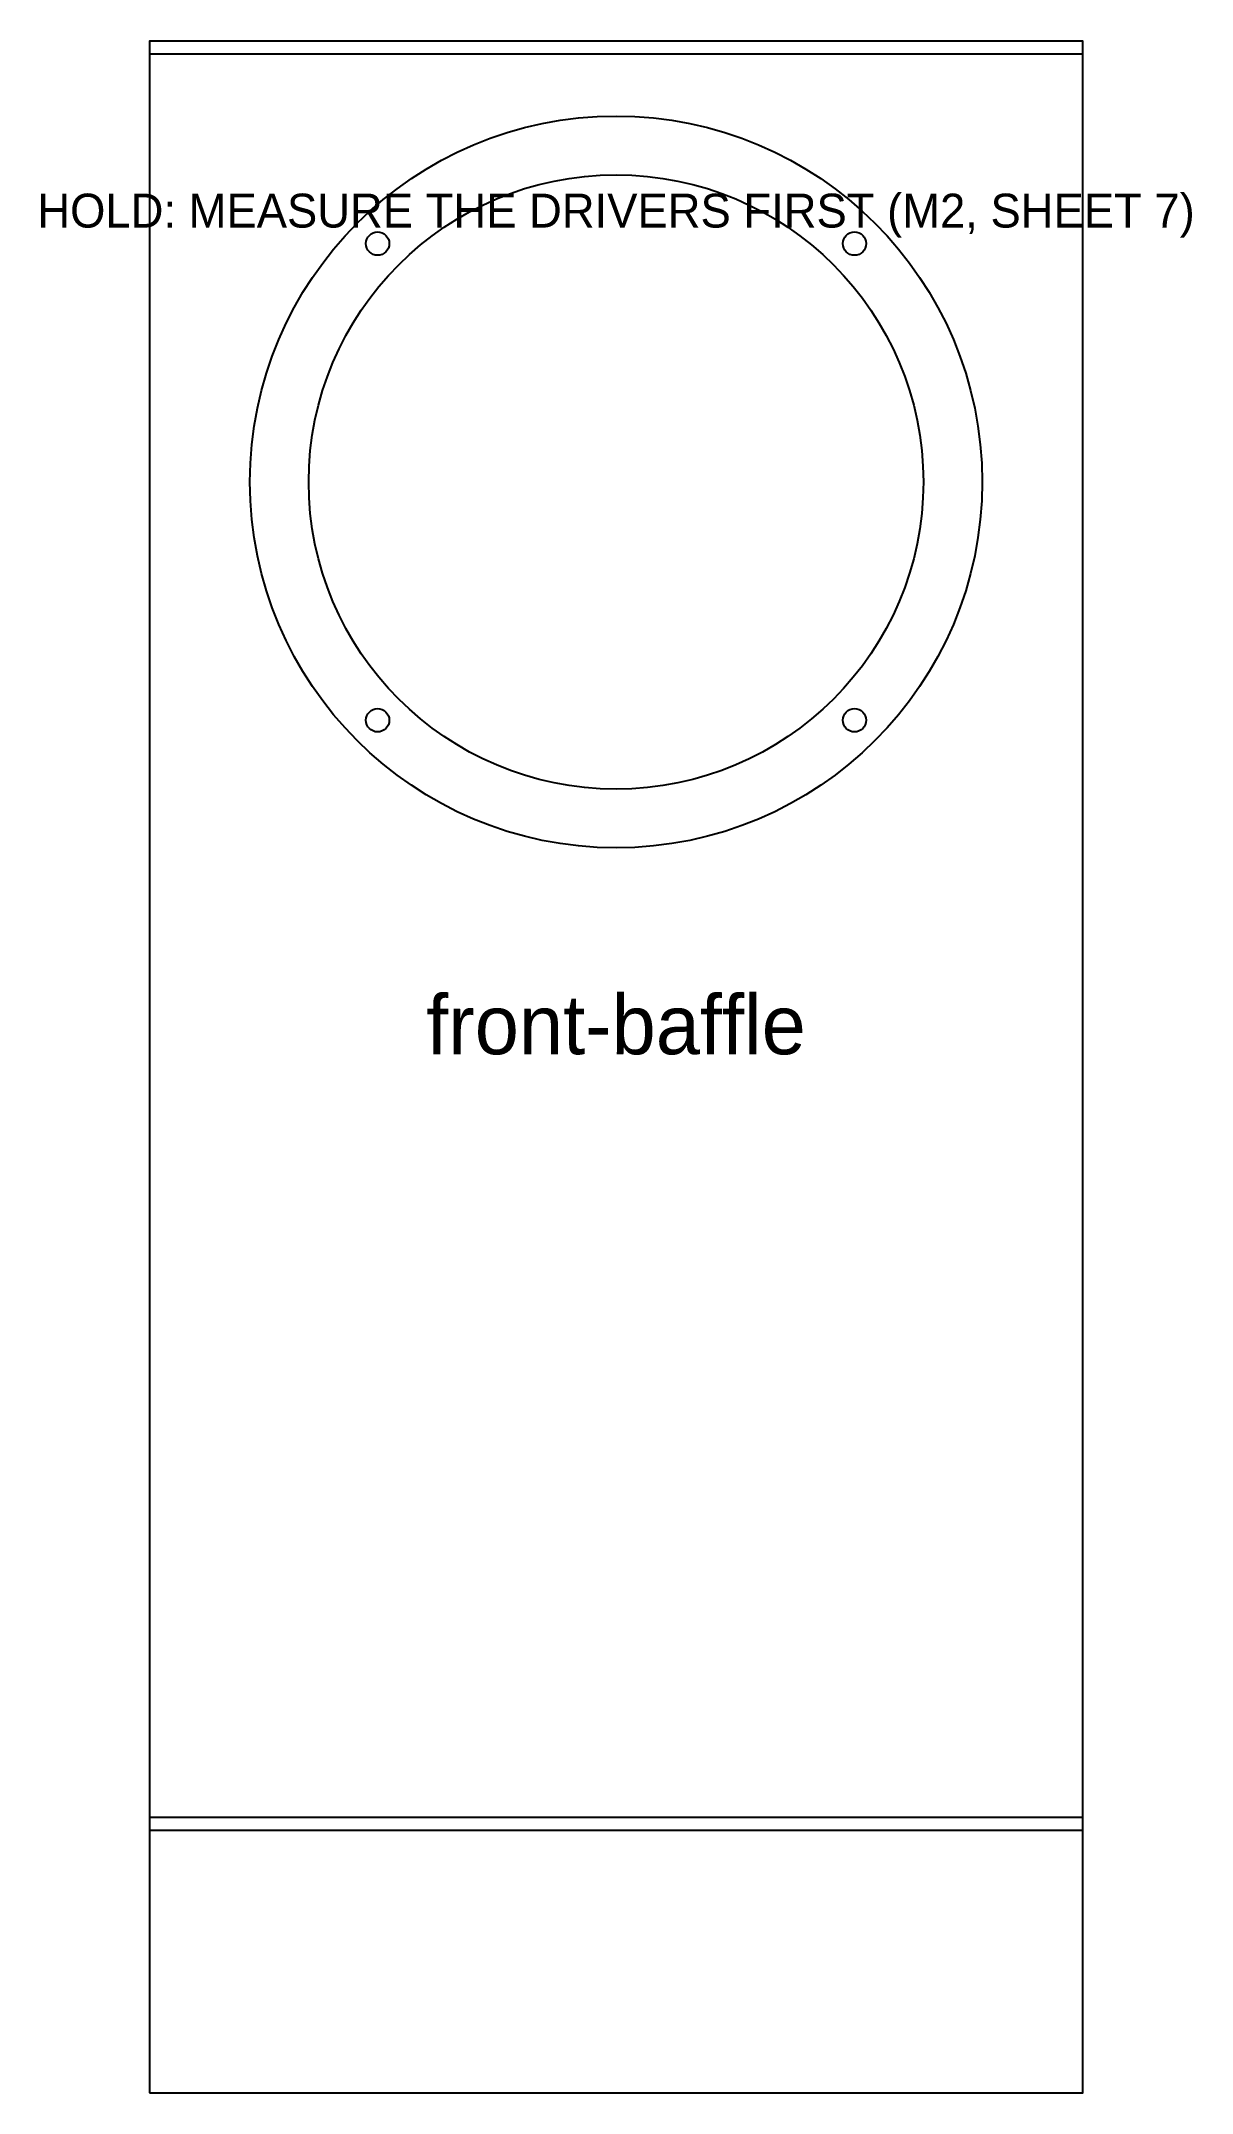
# Model space of a CAD drawing. Header units: millimetres. Extents: x -26 to 246, y 0 to 484.
import ezdxf
from ezdxf.enums import TextEntityAlignment as Align

# ---------------------------------------------------------------- set-up
doc = ezdxf.new("R2010")
doc.units = ezdxf.units.MM
for name, color, linetype in [('CUT_INSIDE', 1, 'Continuous'), ('CUT_OUTSIDE', 7, 'Continuous'), ('DRILL_D5.5_THROUGH', 30, 'Continuous'), ('NOTES', 8, 'Continuous'), ('POCKET_10.5MM', 4, 'Continuous'), ('POCKET_3MM', 3, 'Continuous')]:
    doc.layers.add(name, color=color, linetype=linetype)

msp = doc.modelspace()

# ---------------------------------------------------------------- linework, layer by layer
at = {"layer": 'CUT_INSIDE'}
msp.add_circle((110, 380), 72.45, dxfattribs=at)
at = {"layer": 'CUT_OUTSIDE'}
msp.add_lwpolyline([(0, 0), (220, 0), (220, 484), (0, 484)], close=True, dxfattribs=at)
at = {"layer": 'DRILL_D5.5_THROUGH'}
for centre in [(53.79, 436.21), (166.21, 436.21), (53.79, 323.79), (166.21, 323.79)]:
    msp.add_circle(centre, 2.75, dxfattribs=at)
at = {"layer": 'POCKET_10.5MM'}
msp.add_circle((110, 380), 86.3, dxfattribs=at)
at = {"layer": 'POCKET_3MM'}
for points in [[(0, 481), (220, 481), (220, 484), (0, 484)], [(0, 62), (220, 62), (220, 65), (0, 65)]]:
    msp.add_lwpolyline(points, close=True, dxfattribs=at)

# ---------------------------------------------------------------- texts
at = {"layer": 'NOTES'}
for s, height, p in [('HOLD: MEASURE THE DRIVERS FIRST (M2, SHEET 7)', 8, (110, 444)), ('front-baffle', 14, (110, 252))]:
    msp.add_text(s, height=height, dxfattribs=at).set_placement(p, align=Align.MIDDLE_CENTER)

doc.saveas('drawing.dxf')
